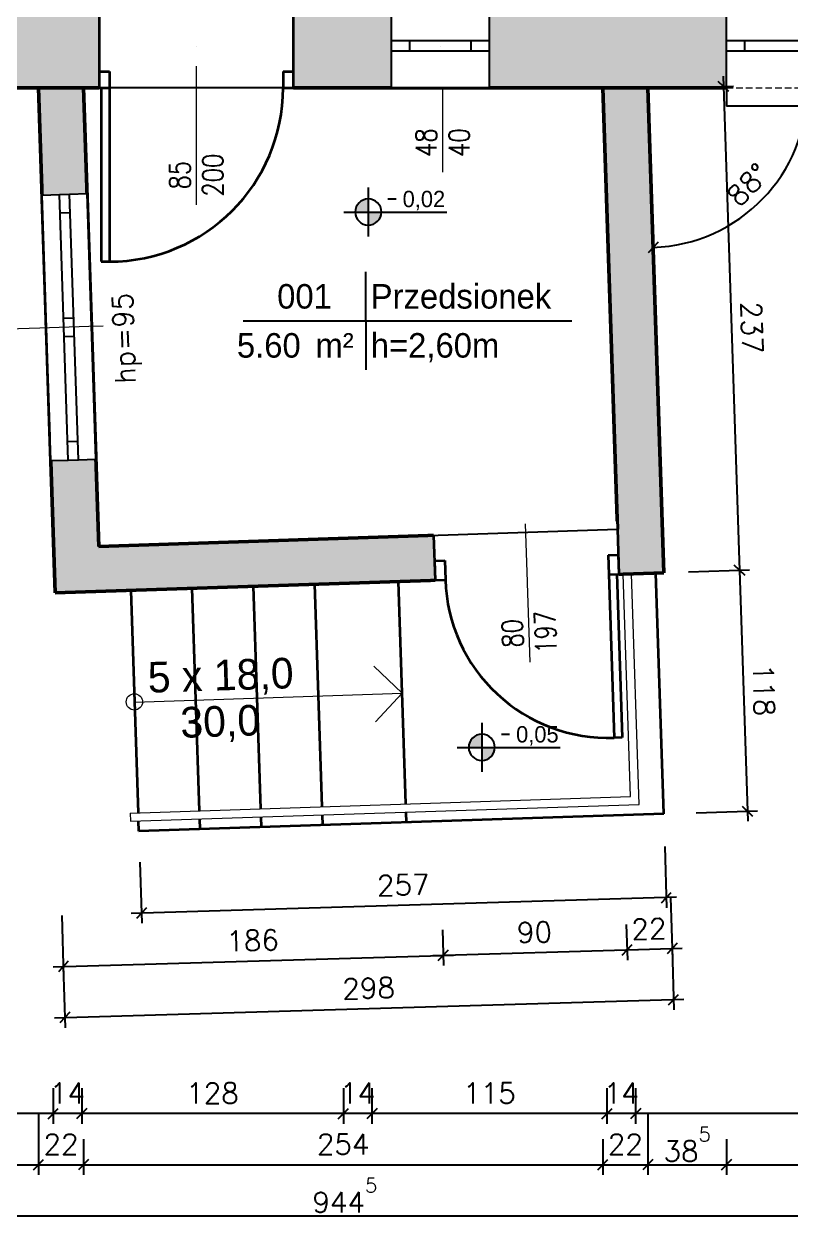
# Model space of a CAD drawing. Header units: centimetres. Extents: x -278 to 5400, y -923 to 511.
# Drawn here: x 1985 to 2360, y -850 to -262 of the extents above; entities that cross this region are included whole.
import ezdxf
from ezdxf.enums import TextEntityAlignment as Align

# ---------------------------------------------------------------- set-up
doc = ezdxf.new("R2010")
doc.units = ezdxf.units.CM
doc.header["$LTSCALE"] = 0.1
doc.linetypes.add('HIDDEN', pattern=[9.525, 6.35, -3.175])
for name, color, linetype, lineweight in [('2DA_ALW', 7, 'Continuous', 25), ('2DA_DETAL', 7, 'Continuous', 15), ('2DA_DIM_5', 7, 'Continuous', 5), ('2DA_DOOR', 7, 'Continuous', 35), ('2DA_HIDDE', 253, 'HIDDEN', 9), ('2DA_OPIS_STOLARKI', 113, 'Continuous', 9), ('2DA_PARAPET', 153, 'Continuous', 9), ('2DA_POMIESZCZENIA', 7, 'Continuous', 25), ('2DA_STRS', 131, 'Continuous', 35), ('2DA_WAL_ISTN', 31, 'Continuous', 50), ('2DA_WIN', 7, 'Continuous', 25), ('_A_AK_widok-b.cienka', 59, 'Continuous', 0), ('CP_DOORON', 253, 'Continuous', 35), ('CP_DOORSILL', 252, 'Continuous', 25), ('CP_TEXTNORM', 7, 'Continuous', 9)]:
    doc.layers.add(name, color=color, linetype=linetype, lineweight=lineweight)
doc.layers.add('2DA_ROOM', color=1, linetype='Continuous', plot=False)
doc.layers.add('_A_AK_hatch_sciany', color=8, linetype='Continuous', lineweight=5, transparency=0.5)
doc.layers.add('CP_UCSSPEC', color=2, linetype='Continuous')
doc.layers.add('CP_WIPEOUT', color=255, linetype='Continuous')
doc.layers.get('CP_UCSSPEC').off()
doc.styles.add('CP_ATTR', font='ROMANS.SHX')
doc.styles.add('CP_ISOTXT', font='cp_isocp.shx')
doc.styles.add('CP_TXT', font='ROMANS.SHX')
doc.dimstyles.new('CP_ADIM_CM_CM_50', dxfattribs={"dimscale": 5, "dimtxt": 3, "dimasz": 1.5, "dimexe": 1.5, "dimexo": 0, "dimgap": 1.5, "dimtad": 1, "dimtxsty": 'CP_TXT', "dimblk": 'OBLIQUE', "dimcen": 2.5, "dimdle": 1.5, "dimadec": 0, "dimazin": 0, "dimtfac": 1, "dimtix": 1, "dimtmove": 2, "dimatfit": 3, "dimfxl": 1, "dimtvp": 1.5, "dimarcsym": 0})

# ---------------------------------------------------------------- blocks, each defined once
blk = doc.blocks.new('cp_ucs2d')
at = {"layer": 'Defpoints'}
blk.add_line((0, 0), (0, 0), dxfattribs=at)
blk.add_point((0, 0), dxfattribs=at)
blk = doc.blocks.new('2arch_d254a24000anbn_d0rwz')
blk.add_wipeout([(-73, 50), (-73, 41), (-73, 41), (-73, 23), (-73, 23), (-73, 18), (-73, 0), (-79, 0), (-79, -15), (79, -15), (79, 0), (73, 0), (73, 18), (73, 23), (73, 23), (73, 41), (73, 41), (73, 50)]).dxf.layer = 'CP_WIPEOUT'
for p, q in [((-73, 41), (-73, 50)), ((-73, 50), (73, 50)), ((73, 41), (73, 50)), ((-73, 41), (-73, 23)), ((-73, 41), (-73, 41)), ((73, 41), (73, 41)), ((73, 41), (73, 23)), ((-73, 23), (73, 23)), ((-73, 23), (-73, 18)), ((-73, 18), (73, 18)), ((-73, 18), (-73, 0)), ((-64, 23), (-64, 18)), ((-4.5, 23), (-4.5, 18)), ((4.5, 23), (4.5, 18)), ((64, 23), (64, 18)), ((73, 23), (73, 18)), ((73, 18), (73, 0)), ((-79, 0), (-73, 0)), ((-79, -15), (-79, 0)), ((79, 0), (73, 0)), ((79, -15), (79, 0)), ((-79, -15), (79, -15))]:
    blk.add_line(p, q)
at = {"layer": '2DA_HIDDE', "ltscale": 5}
for p, q in [((73, 41), (-73, 41)), ((-73, 0), (73, 0))]:
    blk.add_line(p, q, dxfattribs=at)
at = {"layer": 'CP_UCSSPEC'}
blk.add_blockref('cp_ucs2d', (0, 20.5), dxfattribs=at)
at = {"linetype": 'ByBlock', "style": 'CP_ATTR', "flags": 9}
for tag, p in [('OTHER', (-0.17, -0.09)), ('CHARACTER', (-0.17, -0.09)), ('ORDER-NO', (-0.17, -0.09)), ('PRODUCT-TYPE', (-0.17, -0.09)), ('NUMBER', (-0.17, -0.09)), ('NAME', (-0.17, -0.09)), ('PRICE', (-0.16, -0.09)), ('WEIGHT', (-0.16, -0.09)), ('ARTICLE', (-0.16, -0.09)), ('PRODUCER', (-0.17, -0.09)), ('GROUP', (-0.16, -0.09))]:
    blk.add_attdef(tag, text='', height=0.00005, dxfattribs=at).set_placement(p, align=Align.MIDDLE_LEFT)
blk = doc.blocks.new('2da_aoz01a')
blk.add_line((0, 1.261), (0, -4.388))
at = {"linetype": 'ByBlock', "style": 'CP_ATTR', "width": 0.8, "flags": 8}
blk.add_attdef('HEIGHT', text='', height=0.85, rotation=270, dxfattribs=at).set_placement((-0.68, -3.183), align=Align.MIDDLE)
blk.add_attdef('WIDTH', text='', height=0.85, rotation=270, dxfattribs=at).set_placement((0.668, -3.183), align=Align.MIDDLE_CENTER)
blk = doc.blocks.new('2arch_d253s12000addn_56pt5k3')
blk.add_wipeout([(-24, 41), (-24, 41), (-24, 41), (-24, 23), (-24, 23), (-24, 18), (-24, 0), (-24, 0), (-24, 0), (24, 0), (24, 0), (24, 0), (24, 18), (24, 23), (24, 23), (24, 41), (24, 41), (24, 41)]).dxf.layer = 'CP_WIPEOUT'
for p, q in [((-24, 41), (-24, 41)), ((-24, 41), (24, 41)), ((-24, 41), (-24, 23)), ((-24, 41), (-24, 41)), ((24, 41), (24, 41)), ((24, 41), (24, 41)), ((24, 41), (24, 23)), ((-24, 23), (24, 23)), ((-24, 23), (-24, 18)), ((-24, 18), (24, 18)), ((-24, 18), (-24, 0)), ((-15, 23), (-15, 18)), ((15, 23), (15, 18)), ((24, 23), (24, 18)), ((24, 18), (24, 0)), ((-24, 0), (-24, 0)), ((-24, 0), (-24, 0)), ((-24, 0), (24, 0)), ((24, 0), (24, 0)), ((24, 0), (24, 0))]:
    blk.add_line(p, q)
at = {"layer": '2DA_HIDDE', "ltscale": 5}
for p, q in [((-24, 41), (0, 41)), ((24, 41), (0, 41)), ((-24, 0), (0, 0)), ((24, 0), (0, 0))]:
    blk.add_line(p, q, dxfattribs=at)
at = {"layer": 'CP_UCSSPEC'}
blk.add_blockref('cp_ucs2d', (0, 20.5), dxfattribs=at)
at = {"linetype": 'ByBlock', "style": 'CP_ATTR', "flags": 9}
for tag in ['OTHER', 'PRICE', 'WEIGHT', 'CHARACTER', 'ORDER-NO', 'PRODUCT-TYPE', 'ARTICLE', 'PRODUCER', 'NUMBER', 'GROUP', 'NAME']:
    blk.add_attdef(tag, text='', height=0.00005, dxfattribs=at).set_placement((0, 0), align=Align.MIDDLE_LEFT)
blk = doc.blocks.new('Parch_d0885_202b_zozk8p1')
at = {"layer": 'CP_DOORON'}
blk.add_line((-46.5, -85), (-42.5, -85), dxfattribs=at)
blk.add_wipeout([(-47.5, 45), (47.5, 45), (47.5, -4), (-47.5, -4)]).dxf.layer = 'CP_WIPEOUT'
for p, q in [((-47.5, 41), (-47.5, 0)), ((47.5, 41), (47.5, 0)), ((-47.5, 8), (-42.5, 8)), ((-47.5, 8), (-47.5, 0)), ((-42.5, 8), (-42.5, 0)), ((42.5, 8), (47.5, 8)), ((42.5, 8), (42.5, 0)), ((47.5, 8), (47.5, 0)), ((-47.5, 0), (-42.5, 0)), ((42.5, 0), (47.5, 0))]:
    blk.add_line(p, q)
for p, q in [((-46.5, 0), (-46.5, -85)), ((-42.5, 0), (-42.5, -85))]:
    blk.add_line(p, q, dxfattribs=at)
blk.add_arc((-42.5, 0), 85, 270, 0, dxfattribs=at)
at = {"layer": 'CP_DOORSILL'}
for p, q in [((-47.5, 41), (-47.5, 41)), ((47.5, 41), (47.5, 41)), ((-47.5, 0), (-47.5, 0)), ((47.5, 0), (47.5, 0))]:
    blk.add_line(p, q, dxfattribs=at)
at = {"layer": 'CP_UCSSPEC'}
blk.add_blockref('cp_ucs2d', (0, 20.5), dxfattribs=at)
at = {"linetype": 'ByBlock', "style": 'CP_ATTR', "flags": 9}
for tag in ['OTHER', 'PRICE', 'WEIGHT', 'CHARACTER', 'ORDER-NO', 'PRODUCT-TYPE', 'ARTICLE', 'PRODUCER', 'NUMBER', 'GROUP', 'NAME']:
    blk.add_attdef(tag, text='', height=0.00005, dxfattribs=at).set_placement((-0.19, -0.02), align=Align.MIDDLE_LEFT)
blk = doc.blocks.new('2da_aoz02a')
blk.add_line((0, -1.261), (0, 4.388))
at = {"linetype": 'ByBlock', "style": 'CP_ATTR', "width": 0.8, "flags": 8}
blk.add_attdef('HEIGHT', text='', height=0.85, rotation=270, dxfattribs=at).set_placement((-0.68, 3.183), align=Align.MIDDLE)
at = {"linetype": 'ByBlock', "style": 'CP_ATTR', "width": 0.8}
blk.add_attdef('WIDTH', text='', height=0.85, rotation=270, dxfattribs=at).set_placement((0.668, 3.183), align=Align.MIDDLE_CENTER)
blk = doc.blocks.new('Parch_d080_205a_fusdsxh')
at = {"layer": 'CP_DOORON'}
blk.add_line((44, -80), (40, -80), dxfattribs=at)
blk.add_wipeout([(-45, 26), (45, 26), (45, -4), (-45, -4)]).dxf.layer = 'CP_WIPEOUT'
for p, q in [((-45, 22), (-45, 0)), ((45, 22), (45, 0)), ((-45, 9.5), (-40, 9.5)), ((-45, 9.5), (-45, 0)), ((-40, 9.5), (-40, 0)), ((40, 9.5), (45, 9.5)), ((40, 9.5), (40, 0)), ((45, 9.5), (45, 0)), ((-45, 0), (-40, 0)), ((40, 0), (45, 0))]:
    blk.add_line(p, q)
for p, q in [((40, 0), (40, -80)), ((44, 0), (44, -80))]:
    blk.add_line(p, q, dxfattribs=at)
blk.add_arc((40, 0), 80, 180, 270, dxfattribs=at)
at = {"layer": 'CP_DOORSILL'}
for p, q in [((-45, 22), (-45, 22)), ((45, 22), (45, 22)), ((-45, 0), (-45, 0)), ((45, 0), (45, 0))]:
    blk.add_line(p, q, dxfattribs=at)
at = {"layer": 'CP_UCSSPEC'}
blk.add_blockref('cp_ucs2d', (0, 11), dxfattribs=at)
at = {"linetype": 'ByBlock', "style": 'CP_ATTR', "flags": 9}
for tag in ['OTHER', 'PRICE', 'WEIGHT', 'CHARACTER', 'ORDER-NO', 'PRODUCT-TYPE', 'ARTICLE', 'PRODUCER', 'NUMBER', 'GROUP', 'NAME']:
    blk.add_attdef(tag, text='', height=0.00005, dxfattribs=at).set_placement((-0.18, -0.02), align=Align.MIDDLE_LEFT)
blk = doc.blocks.new('2arch_d254a24000anbn_ztvu6uf')
blk.add_wipeout([(-65, 22), (-65, 22), (-65, 22), (-65, 13.5), (-65, 13.5), (-65, 8.5), (-65, 0), (-65, 0), (-65, 0), (65, 0), (65, 0), (65, 0), (65, 8.5), (65, 13.5), (65, 13.5), (65, 22), (65, 22), (65, 22)]).dxf.layer = 'CP_WIPEOUT'
for p, q in [((-65, 22), (-65, 22)), ((-65, 22), (65, 22)), ((-65, 22), (-65, 13.5)), ((-65, 22), (-65, 22)), ((65, 22), (65, 22)), ((65, 22), (65, 22)), ((65, 22), (65, 13.5)), ((-65, 13.5), (65, 13.5)), ((-65, 13.5), (-65, 8.5)), ((-56, 13.5), (-56, 8.5)), ((-4.5, 13.5), (-4.5, 8.5)), ((4.5, 13.5), (4.5, 8.5)), ((56, 13.5), (56, 8.5)), ((65, 13.5), (65, 8.5)), ((-65, 8.5), (65, 8.5)), ((-65, 8.5), (-65, 0)), ((65, 8.5), (65, 0)), ((-65, 0), (-65, 0)), ((-65, 0), (-65, 0)), ((-65, 0), (65, 0)), ((65, 0), (65, 0)), ((65, 0), (65, 0))]:
    blk.add_line(p, q)
at = {"layer": '2DA_HIDDE', "ltscale": 5}
for p, q in [((65, 22), (-65, 22)), ((-65, 0), (65, 0))]:
    blk.add_line(p, q, dxfattribs=at)
at = {"layer": 'CP_UCSSPEC'}
blk.add_blockref('cp_ucs2d', (0, 11), dxfattribs=at)
at = {"linetype": 'ByBlock', "style": 'CP_ATTR', "flags": 9}
for tag, p in [('OTHER', (-0.17, 0)), ('CHARACTER', (-0.17, 0)), ('ORDER-NO', (-0.17, 0)), ('PRODUCT-TYPE', (-0.17, 0)), ('NUMBER', (-0.17, 0)), ('NAME', (-0.17, 0)), ('PRICE', (-0.16, 0)), ('WEIGHT', (-0.16, 0)), ('ARTICLE', (-0.16, 0)), ('PRODUCER', (-0.17, 0)), ('GROUP', (-0.16, 0))]:
    blk.add_attdef(tag, text='', height=0.00005, dxfattribs=at).set_placement(p, align=Align.MIDDLE_LEFT)
blk = doc.blocks.new('2da_pok06c_6fduy4')
for p, q in [((0, 0), (0, 2)), ((-5, 0), (8.4, 0)), ((0, 0), (0, -0.5)), ((0, -0.5), (0, -2))]:
    blk.add_line(p, q)
at = {"linetype": 'ByBlock', "style": 'CP_ISOTXT'}
blk.add_attdef('NR', text='', height=1, dxfattribs=at).set_placement((-2.5, 1), align=Align.MIDDLE_CENTER)
blk.add_attdef('NAME', (0.2, 0.5), '', height=1, dxfattribs=at)
at = {"style": 'CP_ISOTXT', "flags": 1}
for tag, p in [('FLOOR_MAT', (-0.97, 0.229)), ('UNIT_AIR_IN', (-0.968, 0.395)), ('MAX_USERS', (-0.966, 0.186)), ('HEATING', (-0.947, 0.289)), ('AIR_IN', (-0.923, 0.346)), ('UNIT_HEATING', (-0.908, 0.46)), ('HEIGHT', (-0.697, 0.297)), ('AIR_OUT', (-0.672, 0.349)), ('TEMP', (-0.612, 0.229)), ('UNIT_AIR_OUT', (-0.607, 0.397)), ('UNIT_MAX_USERS', (-0.58, 0.188)), ('UNIT_LUX', (-0.568, 0.431)), ('UNIT_HEIGHT', (-0.522, 0.455)), ('LUX', (-0.45, 0.3)), ('UNIT_TEMP', (-0.431, 0.229))]:
    blk.add_attdef(tag, p, '', height=0.025, dxfattribs=at)
at = {"linetype": 'ByBlock', "style": 'CP_ISOTXT'}
for tag, p in [('TEXT02', (0.2, -0.5)), ('TEXT06', (0.2, -0.5)), ('0', (0.7, -0.5))]:
    blk.add_attdef(tag, text='', height=1, dxfattribs=at).set_placement(p, align=Align.TOP_LEFT)
blk.add_attdef('AREA', text='', height=1, dxfattribs=at).set_placement((-2.655, -1.5), align=Align.RIGHT)
blk.add_attdef('UNIT_AREA', text='', height=1, dxfattribs=at).set_placement((-2.053, -1), align=Align.MIDDLE_LEFT)
blk = doc.blocks.new('cpsar_sw_x003')
blk.add_line((-0.25, 0), (0.25, 0))
blk = doc.blocks.new('2da_wys13_fk9wgmj')
h = blk.add_hatch(color=256)
h.paths.add_polyline_path([(0, 0.8, 0.414214), (-0.8, 0), (0, 0)])
h.paths.add_polyline_path([(0.8, 0), (0, 0), (0, -0.8, 0.414214)])
for p, q in [((0, 1.5), (0, -1.5)), ((-1.5, 0), (4.8, 0))]:
    blk.add_line(p, q)
for start, end in [(90, 180), (0, 90), (180, 270), (270, 0)]:
    blk.add_arc((0, 0), 0.8, start, end)
blk.add_blockref('cpsar_sw_x003', (1.45, 0.8))
at = {"linetype": 'ByBlock', "style": 'CP_ISOTXT'}
for tag, p in [('VAL', (2.1, 0.3)), ('MARK', (2.1, -1.3))]:
    blk.add_attdef(tag, p, '', height=1, dxfattribs=at)
blk = doc.blocks.new('_Oblique')
at = {"color": 0, "linetype": 'ByBlock', "lineweight": -2}
blk.add_line((-0.5, -0.5), (0.5, 0.5), dxfattribs=at)
blk = doc.blocks.new('*D524')
at = {"layer": '2DA_DIM_5', "color": 0, "lineweight": -2}
for p, q in [((1669.74, -820), (1669.74, -850)), ((2614.24, -820), (2614.24, -850)), ((1664.74, -845), (2619.24, -845))]:
    blk.add_line(p, q, dxfattribs=at)
at = {"layer": 'Defpoints', "color": 0}
for p in [(1669.74, -820), (2614.24, -820), (2614.24, -845)]:
    blk.add_point(p, dxfattribs=at)
at = {"layer": '2DA_DIM_5', "color": 0, "lineweight": -2, "xscale": 5, "yscale": 5, "zscale": 5, "rotation": 180}
blk.add_blockref('_Oblique', (1669.74, -845), dxfattribs=at)
at = {"layer": '2DA_DIM_5', "color": 0, "lineweight": -2, "xscale": 5, "yscale": 5, "zscale": 5}
blk.add_blockref('_Oblique', (2614.24, -845), dxfattribs=at)
at = {"layer": '2DA_DIM_5', "color": 0, "insert": (2141.99, -835), "char_height": 10, "attachment_point": 5, "style": 'CP_TXT'}
blk.add_mtext('944{\\A1;{\\H0.7x;\\S5^ ;}}', dxfattribs=at)
blk = doc.blocks.new('*D527')
at = {"layer": '2DA_DIM_5', "color": 0, "lineweight": -2}
for p, q in [((1942.74, -807.5), (1942.74, -825)), ((1992.08, -807.5), (1992.08, -825)), ((1937.74, -820), (1997.08, -820))]:
    blk.add_line(p, q, dxfattribs=at)
at = {"layer": 'Defpoints', "color": 0}
for p in [(1942.74, -807.5), (1992.08, -807.5), (1992.08, -820)]:
    blk.add_point(p, dxfattribs=at)
at = {"layer": '2DA_DIM_5', "color": 0, "lineweight": -2, "xscale": 5, "yscale": 5, "zscale": 5, "rotation": 180}
blk.add_blockref('_Oblique', (1942.74, -820), dxfattribs=at)
at = {"layer": '2DA_DIM_5', "color": 0, "lineweight": -2, "xscale": 5, "yscale": 5, "zscale": 5}
blk.add_blockref('_Oblique', (1992.08, -820), dxfattribs=at)
at = {"layer": '2DA_DIM_5', "color": 0, "insert": (1967.41, -810), "char_height": 10, "attachment_point": 5, "style": 'CP_TXT'}
blk.add_mtext('49{\\A1;{\\H0.7x;\\S5^ ;}}', dxfattribs=at)
blk = doc.blocks.new('*D528')
at = {"layer": '2DA_DIM_5', "color": 0, "lineweight": -2}
for p, q in [((2290.24, -807.5), (2290.24, -825)), ((2328.74, -807.5), (2328.74, -825)), ((2285.24, -820), (2333.74, -820))]:
    blk.add_line(p, q, dxfattribs=at)
at = {"layer": 'Defpoints', "color": 0}
for p in [(2290.24, -807.5), (2328.74, -807.5), (2328.74, -820)]:
    blk.add_point(p, dxfattribs=at)
at = {"layer": '2DA_DIM_5', "color": 0, "lineweight": -2, "xscale": 5, "yscale": 5, "zscale": 5, "rotation": 180}
blk.add_blockref('_Oblique', (2290.24, -820), dxfattribs=at)
at = {"layer": '2DA_DIM_5', "color": 0, "lineweight": -2, "xscale": 5, "yscale": 5, "zscale": 5}
blk.add_blockref('_Oblique', (2328.74, -820), dxfattribs=at)
at = {"layer": '2DA_DIM_5', "color": 0, "insert": (2309.49, -810), "char_height": 10, "attachment_point": 5, "style": 'CP_TXT'}
blk.add_mtext('38{\\A1;{\\H0.7x;\\S5^ ;}}', dxfattribs=at)
blk = doc.blocks.new('*D529')
at = {"layer": '2DA_DIM_5', "color": 0, "lineweight": -2}
for p, q in [((2328.74, -807.5), (2328.74, -825)), ((2474.74, -807.5), (2474.74, -825)), ((2323.74, -820), (2479.74, -820))]:
    blk.add_line(p, q, dxfattribs=at)
at = {"layer": 'Defpoints', "color": 0}
for p in [(2328.74, -807.5), (2474.74, -807.5), (2474.74, -820)]:
    blk.add_point(p, dxfattribs=at)
at = {"layer": '2DA_DIM_5', "color": 0, "lineweight": -2, "xscale": 5, "yscale": 5, "zscale": 5, "rotation": 180}
blk.add_blockref('_Oblique', (2328.74, -820), dxfattribs=at)
at = {"layer": '2DA_DIM_5', "color": 0, "lineweight": -2, "xscale": 5, "yscale": 5, "zscale": 5}
blk.add_blockref('_Oblique', (2474.74, -820), dxfattribs=at)
at = {"layer": '2DA_DIM_5', "color": 0, "insert": (2401.74, -810), "char_height": 10, "attachment_point": 5, "style": 'CP_TXT'}
blk.add_mtext('146', dxfattribs=at)
blk = doc.blocks.new('*D532')
at = {"layer": '2DA_DIM_5', "color": 0, "lineweight": -2}
for p, q in [((2284.24, -782.5), (2284.24, -800)), ((2572.24, -782.5), (2572.24, -800)), ((2577.24, -795), (2279.24, -795))]:
    blk.add_line(p, q, dxfattribs=at)
at = {"layer": 'Defpoints', "color": 0}
for p in [(2284.24, -782.5), (2572.24, -782.5), (2284.24, -795)]:
    blk.add_point(p, dxfattribs=at)
at = {"layer": '2DA_DIM_5', "color": 0, "lineweight": -2, "xscale": 5, "yscale": 5, "zscale": 5, "rotation": 180}
blk.add_blockref('_Oblique', (2284.24, -795), dxfattribs=at)
at = {"layer": '2DA_DIM_5', "color": 0, "lineweight": -2, "xscale": 5, "yscale": 5, "zscale": 5}
blk.add_blockref('_Oblique', (2572.24, -795), dxfattribs=at)
at = {"layer": '2DA_DIM_5', "color": 0, "insert": (2428.24, -785), "char_height": 10, "attachment_point": 5, "style": 'CP_TXT'}
blk.add_mtext('288', dxfattribs=at)
blk = doc.blocks.new('*D533')
at = {"layer": '2DA_DIM_5', "color": 0, "lineweight": -2}
for p, q in [((2270.24, -782.5), (2270.24, -800)), ((2284.24, -782.5), (2284.24, -800)), ((2289.24, -795), (2265.24, -795))]:
    blk.add_line(p, q, dxfattribs=at)
at = {"layer": 'Defpoints', "color": 0}
for p in [(2270.24, -782.5), (2284.24, -782.5), (2270.24, -795)]:
    blk.add_point(p, dxfattribs=at)
at = {"layer": '2DA_DIM_5', "color": 0, "lineweight": -2, "xscale": 5, "yscale": 5, "zscale": 5}
blk.add_blockref('_Oblique', (2270.24, -795), dxfattribs=at)
at = {"layer": '2DA_DIM_5', "color": 0, "lineweight": -2, "xscale": 5, "yscale": 5, "zscale": 5, "rotation": 180}
blk.add_blockref('_Oblique', (2284.24, -795), dxfattribs=at)
at = {"layer": '2DA_DIM_5', "color": 0, "insert": (2277.24, -785), "char_height": 10, "attachment_point": 5, "style": 'CP_TXT'}
blk.add_mtext('14', dxfattribs=at)
blk = doc.blocks.new('*D534')
at = {"layer": '2DA_DIM_5', "color": 0, "lineweight": -2}
for p, q in [((2155.24, -782.5), (2155.24, -800)), ((2270.24, -782.5), (2270.24, -800)), ((2275.24, -795), (2150.24, -795))]:
    blk.add_line(p, q, dxfattribs=at)
at = {"layer": 'Defpoints', "color": 0}
for p in [(2155.24, -782.5), (2270.24, -782.5), (2155.24, -795)]:
    blk.add_point(p, dxfattribs=at)
at = {"layer": '2DA_DIM_5', "color": 0, "lineweight": -2, "xscale": 5, "yscale": 5, "zscale": 5, "rotation": 180}
blk.add_blockref('_Oblique', (2155.24, -795), dxfattribs=at)
at = {"layer": '2DA_DIM_5', "color": 0, "lineweight": -2, "xscale": 5, "yscale": 5, "zscale": 5}
blk.add_blockref('_Oblique', (2270.24, -795), dxfattribs=at)
at = {"layer": '2DA_DIM_5', "color": 0, "insert": (2212.74, -785), "char_height": 10, "attachment_point": 5, "style": 'CP_TXT'}
blk.add_mtext('115', dxfattribs=at)
blk = doc.blocks.new('*D535')
at = {"layer": '2DA_DIM_5', "color": 0, "lineweight": -2}
for p, q in [((2141.24, -782.5), (2141.24, -800)), ((2155.24, -782.5), (2155.24, -800)), ((2160.24, -795), (2136.24, -795))]:
    blk.add_line(p, q, dxfattribs=at)
at = {"layer": 'Defpoints', "color": 0}
for p in [(2141.24, -782.5), (2155.24, -782.5), (2141.24, -795)]:
    blk.add_point(p, dxfattribs=at)
at = {"layer": '2DA_DIM_5', "color": 0, "lineweight": -2, "xscale": 5, "yscale": 5, "zscale": 5}
blk.add_blockref('_Oblique', (2141.24, -795), dxfattribs=at)
at = {"layer": '2DA_DIM_5', "color": 0, "lineweight": -2, "xscale": 5, "yscale": 5, "zscale": 5, "rotation": 180}
blk.add_blockref('_Oblique', (2155.24, -795), dxfattribs=at)
at = {"layer": '2DA_DIM_5', "color": 0, "insert": (2148.24, -785), "char_height": 10, "attachment_point": 5, "style": 'CP_TXT'}
blk.add_mtext('14', dxfattribs=at)
blk = doc.blocks.new('*D536')
at = {"layer": '2DA_DIM_5', "color": 0, "lineweight": -2}
for p, q in [((2013.24, -782.5), (2013.24, -800)), ((2141.24, -782.5), (2141.24, -800)), ((2146.24, -795), (2008.24, -795))]:
    blk.add_line(p, q, dxfattribs=at)
at = {"layer": 'Defpoints', "color": 0}
for p in [(2013.24, -782.5), (2141.24, -782.5), (2013.24, -795)]:
    blk.add_point(p, dxfattribs=at)
at = {"layer": '2DA_DIM_5', "color": 0, "lineweight": -2, "xscale": 5, "yscale": 5, "zscale": 5, "rotation": 180}
blk.add_blockref('_Oblique', (2013.24, -795), dxfattribs=at)
at = {"layer": '2DA_DIM_5', "color": 0, "lineweight": -2, "xscale": 5, "yscale": 5, "zscale": 5}
blk.add_blockref('_Oblique', (2141.24, -795), dxfattribs=at)
at = {"layer": '2DA_DIM_5', "color": 0, "insert": (2077.24, -785), "char_height": 10, "attachment_point": 5, "style": 'CP_TXT'}
blk.add_mtext('128', dxfattribs=at)
blk = doc.blocks.new('*D537')
at = {"layer": '2DA_DIM_5', "color": 0, "lineweight": -2}
for p, q in [((1999.24, -782.5), (1999.24, -800)), ((2013.24, -782.5), (2013.24, -800)), ((2018.24, -795), (1994.24, -795))]:
    blk.add_line(p, q, dxfattribs=at)
at = {"layer": 'Defpoints', "color": 0}
for p in [(1999.24, -782.5), (2013.24, -782.5), (1999.24, -795)]:
    blk.add_point(p, dxfattribs=at)
at = {"layer": '2DA_DIM_5', "color": 0, "lineweight": -2, "xscale": 5, "yscale": 5, "zscale": 5}
blk.add_blockref('_Oblique', (1999.24, -795), dxfattribs=at)
at = {"layer": '2DA_DIM_5', "color": 0, "lineweight": -2, "xscale": 5, "yscale": 5, "zscale": 5, "rotation": 180}
blk.add_blockref('_Oblique', (2013.24, -795), dxfattribs=at)
at = {"layer": '2DA_DIM_5', "color": 0, "insert": (2006.24, -785), "char_height": 10, "attachment_point": 5, "style": 'CP_TXT'}
blk.add_mtext('14', dxfattribs=at)
blk = doc.blocks.new('*D538')
at = {"layer": '2DA_DIM_5', "color": 0, "lineweight": -2}
for p, q in [((1711.24, -782.5), (1711.24, -800)), ((1999.24, -782.5), (1999.24, -800)), ((2004.24, -795), (1706.24, -795))]:
    blk.add_line(p, q, dxfattribs=at)
at = {"layer": 'Defpoints', "color": 0}
for p in [(1711.24, -782.5), (1999.24, -782.5), (1711.24, -795)]:
    blk.add_point(p, dxfattribs=at)
at = {"layer": '2DA_DIM_5', "color": 0, "lineweight": -2, "xscale": 5, "yscale": 5, "zscale": 5, "rotation": 180}
blk.add_blockref('_Oblique', (1711.24, -795), dxfattribs=at)
at = {"layer": '2DA_DIM_5', "color": 0, "lineweight": -2, "xscale": 5, "yscale": 5, "zscale": 5}
blk.add_blockref('_Oblique', (1999.24, -795), dxfattribs=at)
at = {"layer": '2DA_DIM_5', "color": 0, "insert": (1855.24, -785), "char_height": 10, "attachment_point": 5, "style": 'CP_TXT'}
blk.add_mtext('288', dxfattribs=at)
blk = doc.blocks.new('*D540')
at = {"layer": '2DA_DIM_5', "color": 0, "lineweight": -2}
for p, q in [((1992.08, -795), (1992.08, -825)), ((2014.09, -807.5), (2014.09, -825)), ((1987.08, -820), (2019.09, -820))]:
    blk.add_line(p, q, dxfattribs=at)
at = {"layer": 'Defpoints', "color": 0}
for p in [(1992.08, -795), (2014.09, -807.5), (2014.09, -820)]:
    blk.add_point(p, dxfattribs=at)
at = {"layer": '2DA_DIM_5', "color": 0, "lineweight": -2, "xscale": 5, "yscale": 5, "zscale": 5}
blk.add_blockref('_Oblique', (1992.08, -820), dxfattribs=at)
at = {"layer": '2DA_DIM_5', "color": 0, "lineweight": -2, "xscale": 5, "yscale": 5, "zscale": 5, "rotation": 180}
blk.add_blockref('_Oblique', (2014.09, -820), dxfattribs=at)
at = {"layer": '2DA_DIM_5', "color": 0, "insert": (2003.09, -810), "char_height": 10, "attachment_point": 5, "style": 'CP_TXT'}
blk.add_mtext('22', dxfattribs=at)
blk = doc.blocks.new('*D541')
at = {"layer": '2DA_DIM_5', "color": 0, "lineweight": -2}
for p, q in [((2014.09, -807.5), (2014.09, -825)), ((2268.23, -807.5), (2268.23, -825)), ((2009.09, -820), (2273.23, -820))]:
    blk.add_line(p, q, dxfattribs=at)
at = {"layer": 'Defpoints', "color": 0}
for p in [(2014.09, -807.5), (2268.23, -807.5), (2268.23, -820)]:
    blk.add_point(p, dxfattribs=at)
at = {"layer": '2DA_DIM_5', "color": 0, "lineweight": -2, "xscale": 5, "yscale": 5, "zscale": 5, "rotation": 180}
blk.add_blockref('_Oblique', (2014.09, -820), dxfattribs=at)
at = {"layer": '2DA_DIM_5', "color": 0, "lineweight": -2, "xscale": 5, "yscale": 5, "zscale": 5}
blk.add_blockref('_Oblique', (2268.23, -820), dxfattribs=at)
at = {"layer": '2DA_DIM_5', "color": 0, "insert": (2141.16, -810), "char_height": 10, "attachment_point": 5, "style": 'CP_TXT'}
blk.add_mtext('254', dxfattribs=at)
blk = doc.blocks.new('*D542')
at = {"layer": '2DA_DIM_5', "color": 0, "lineweight": -2}
for p, q in [((2290.24, -795), (2290.24, -825)), ((2268.23, -807.5), (2268.23, -825)), ((2263.23, -820), (2295.24, -820))]:
    blk.add_line(p, q, dxfattribs=at)
at = {"layer": 'Defpoints', "color": 0}
for p in [(2290.24, -795), (2268.23, -807.5), (2290.24, -820)]:
    blk.add_point(p, dxfattribs=at)
at = {"layer": '2DA_DIM_5', "color": 0, "lineweight": -2, "xscale": 5, "yscale": 5, "zscale": 5}
blk.add_blockref('_Oblique', (2268.23, -820), dxfattribs=at)
at = {"layer": '2DA_DIM_5', "color": 0, "lineweight": -2, "xscale": 5, "yscale": 5, "zscale": 5, "rotation": 180}
blk.add_blockref('_Oblique', (2290.24, -820), dxfattribs=at)
at = {"layer": '2DA_DIM_5', "color": 0, "insert": (2279.24, -810), "char_height": 10, "attachment_point": 5, "style": 'CP_TXT'}
blk.add_mtext('22', dxfattribs=at)
blk = doc.blocks.new('*D543')
at = {"layer": '2DA_DIM_5', "color": 0, "lineweight": -2}
for p, q in [((2327.05, -287.28), (2335.21, -534.06)), ((2302.23, -293.1), (2332.22, -292.11)), ((2310.06, -529.89), (2340.04, -528.9))]:
    blk.add_line(p, q, dxfattribs=at)
at = {"layer": 'Defpoints', "color": 0}
for p in [(2302.23, -293.1), (2335.05, -529.06), (2310.06, -529.89)]:
    blk.add_point(p, dxfattribs=at)
at = {"layer": '2DA_DIM_5', "color": 0, "lineweight": -2, "xscale": 5, "yscale": 5, "zscale": 5}
for p, rotation in [((2327.22, -292.27), 91.89338584574604), ((2335.05, -529.06), 271.893385845746)]:
    blk.add_blockref('_Oblique', p, dxfattribs=dict(at, rotation=rotation))
at = {"layer": '2DA_DIM_5', "color": 0, "insert": (2341.13, -410.34), "char_height": 10, "attachment_point": 5, "rotation": 271.89339, "style": 'CP_TXT'}
blk.add_mtext('237', dxfattribs=at)
blk = doc.blocks.new('*D548')
at = {"layer": '2DA_DIM_5', "color": 0, "lineweight": -2}
for p, q in [((2302.09, -714.23), (2302.98, -744.22)), ((2004.22, -723), (2005.11, -752.99)), ((1999.96, -748.14), (2307.83, -739.07))]:
    blk.add_line(p, q, dxfattribs=at)
at = {"layer": 'Defpoints', "color": 0}
for p in [(2302.09, -714.23), (2004.22, -723), (2302.83, -739.22)]:
    blk.add_point(p, dxfattribs=at)
at = {"layer": '2DA_DIM_5', "color": 0, "lineweight": -2, "xscale": 5, "yscale": 5, "zscale": 5}
for p, rotation in [((2302.83, -739.22), 1.687367062002009), ((2004.96, -747.99), 181.687367062002)]:
    blk.add_blockref('_Oblique', p, dxfattribs=dict(at, rotation=rotation))
at = {"layer": '2DA_DIM_5', "color": 0, "insert": (2153.6, -733.61), "char_height": 10, "attachment_point": 5, "rotation": 1.68737, "style": 'CP_TXT'}
blk.add_mtext('298', dxfattribs=at)
blk = doc.blocks.new('*D549')
at = {"layer": '2DA_DIM_5', "color": 0, "lineweight": -2}
for p, q in [((2003.49, -698.01), (2004.37, -728)), ((2189.69, -705.03), (2190.21, -722.53)), ((1999.23, -723.15), (2195.06, -717.38))]:
    blk.add_line(p, q, dxfattribs=at)
at = {"layer": 'Defpoints', "color": 0}
for p in [(2003.49, -698.01), (2189.69, -705.03), (2190.06, -717.53)]:
    blk.add_point(p, dxfattribs=at)
at = {"layer": '2DA_DIM_5', "color": 0, "lineweight": -2, "xscale": 5, "yscale": 5, "zscale": 5}
for p, rotation in [((2190.06, -717.53), 1.687367062001991), ((2004.22, -723), 181.687367062002)]:
    blk.add_blockref('_Oblique', p, dxfattribs=dict(at, rotation=rotation))
at = {"layer": '2DA_DIM_5', "color": 0, "insert": (2096.85, -710.27), "char_height": 10, "attachment_point": 5, "rotation": 1.68737, "style": 'CP_TXT'}
blk.add_mtext('186', dxfattribs=at)
blk = doc.blocks.new('*D550')
at = {"layer": '2DA_DIM_5', "color": 0, "lineweight": -2}
for p, q in [((2189.69, -705.03), (2190.21, -722.53)), ((2279.69, -702.38), (2280.21, -719.88)), ((2185.06, -717.68), (2285.06, -714.73))]:
    blk.add_line(p, q, dxfattribs=at)
at = {"layer": 'Defpoints', "color": 0}
for p in [(2189.69, -705.03), (2279.69, -702.38), (2280.06, -714.88)]:
    blk.add_point(p, dxfattribs=at)
at = {"layer": '2DA_DIM_5', "color": 0, "lineweight": -2, "xscale": 5, "yscale": 5, "zscale": 5}
for p, rotation in [((2190.06, -717.53), 181.687367062002), ((2280.06, -714.88), 1.687367062001975)]:
    blk.add_blockref('_Oblique', p, dxfattribs=dict(at, rotation=rotation))
at = {"layer": '2DA_DIM_5', "color": 0, "insert": (2234.77, -706.21), "char_height": 10, "attachment_point": 5, "rotation": 1.68737, "style": 'CP_TXT'}
blk.add_mtext('90', dxfattribs=at)
blk = doc.blocks.new('*D551')
at = {"layer": '2DA_DIM_5', "color": 0, "lineweight": -2}
for p, q in [((2301.36, -689.24), (2302.24, -719.23)), ((2279.69, -702.38), (2280.21, -719.88)), ((2275.06, -715.03), (2307.09, -714.08))]:
    blk.add_line(p, q, dxfattribs=at)
at = {"layer": 'Defpoints', "color": 0}
for p in [(2301.36, -689.24), (2279.69, -702.38), (2302.09, -714.23)]:
    blk.add_point(p, dxfattribs=at)
at = {"layer": '2DA_DIM_5', "color": 0, "lineweight": -2, "xscale": 5, "yscale": 5, "zscale": 5}
for p, rotation in [((2302.09, -714.23), 181.6873670620021), ((2280.06, -714.88), 1.687367062002057)]:
    blk.add_blockref('_Oblique', p, dxfattribs=dict(at, rotation=rotation))
at = {"layer": '2DA_DIM_5', "color": 0, "insert": (2290.78, -704.56), "char_height": 10, "attachment_point": 5, "rotation": 1.68737, "style": 'CP_TXT'}
blk.add_mtext('22', dxfattribs=at)
blk = doc.blocks.new('*D552')
at = {"layer": '2DA_DIM_5', "color": 0, "lineweight": -2}
for p, q in [((2298.56, -664.31), (2299.44, -694.3)), ((2041.68, -671.88), (2042.57, -701.87)), ((2304.29, -689.15), (2037.42, -697.02))]:
    blk.add_line(p, q, dxfattribs=at)
at = {"layer": 'Defpoints', "color": 0}
for p in [(2298.56, -664.31), (2041.68, -671.88), (2042.42, -696.87)]:
    blk.add_point(p, dxfattribs=at)
at = {"layer": '2DA_DIM_5', "color": 0, "lineweight": -2, "xscale": 5, "yscale": 5, "zscale": 5}
for p, rotation in [((2299.3, -689.3), 1.687367062001999), ((2042.42, -696.87), 181.687367062002)]:
    blk.add_blockref('_Oblique', p, dxfattribs=dict(at, rotation=rotation))
at = {"layer": '2DA_DIM_5', "color": 0, "insert": (2170.56, -683.09), "char_height": 10, "attachment_point": 5, "rotation": 1.68737, "style": 'CP_TXT'}
blk.add_mtext('257', dxfattribs=at)
blk = doc.blocks.new('*D553')
at = {"layer": '2DA_DIM_5', "color": 0, "lineweight": -2}
for p, q in [((2310.06, -529.89), (2340.04, -528.9)), ((2334.88, -524.07), (2339.11, -651.93)), ((2313.96, -647.76), (2343.94, -646.77))]:
    blk.add_line(p, q, dxfattribs=at)
at = {"layer": 'Defpoints', "color": 0}
for p in [(2310.06, -529.89), (2338.94, -646.94), (2313.96, -647.76)]:
    blk.add_point(p, dxfattribs=at)
at = {"layer": '2DA_DIM_5', "color": 0, "lineweight": -2, "xscale": 5, "yscale": 5, "zscale": 5}
for p, rotation in [((2335.05, -529.06), 91.89338584574602), ((2338.94, -646.94), 271.893385845746)]:
    blk.add_blockref('_Oblique', p, dxfattribs=dict(at, rotation=rotation))
at = {"layer": '2DA_DIM_5', "color": 0, "insert": (2346.99, -587.67), "char_height": 10, "attachment_point": 5, "rotation": 271.89339, "style": 'CP_TXT'}
blk.add_mtext('118', dxfattribs=at)
blk = doc.blocks.new('*D554')
at = {"layer": '2DA_DIM_5', "color": 0, "lineweight": -2}
blk.add_arc((2290.24, -293), 78.12, 271.89339, 0, dxfattribs=at)
at = {"layer": 'Defpoints', "color": 0}
for p in [(1669.74, -293), (2290.24, -293), (2614.24, -293), (2330.78, -359.78), (2298.09, -530.29)]:
    blk.add_point(p, dxfattribs=at)
at = {"layer": '2DA_DIM_5', "color": 0, "lineweight": -2, "xscale": 5, "yscale": 5, "zscale": 5}
for p, rotation in [((2368.36, -293), 90), ((2292.82, -371.08), 181.8933858457463)]:
    blk.add_blockref('_Oblique', p, dxfattribs=dict(at, rotation=rotation))
at = {"layer": '2DA_DIM_5', "color": 0, "insert": (2339.2, -340.37), "char_height": 10, "attachment_point": 5, "rotation": 45.94669, "style": 'CP_TXT'}
blk.add_mtext('88%%d', dxfattribs=at)

msp = doc.modelspace()

# ---------------------------------------------------------------- hatches: boundary and pattern name
at = {"layer": '_A_AK_hatch_sciany'}
h = msp.add_hatch(color=256, dxfattribs=at)
h.paths.add_polyline_path([(2212.743, -275), (2212.743, -293), (2328.742, -293), (2328.742, -275), (2328.742, -270), (2328.742, -252), (2322.742, -252), (2284.242, -252), (2284.242, -111), (2279.742, -111), (2270.242, -111), (2266.242, -111), (2235.243, -111), (2235.243, -120.5), (2235.243, -125), (2270.242, -125), (2270.242, -252), (2212.743, -252), (2212.743, -270)])
h.paths.add_polyline_path([(2141.243, -111), (2141.243, -252), (2116.743, -252), (2116.743, -285), (2116.743, -293), (2164.743, -293), (2164.743, -275), (2164.743, -270), (2164.743, -252), (2155.243, -252), (2155.243, -125), (2155.243, -120.5), (2155.243, -111)])
h.paths.add_polyline_path([(2021.743, -252), (2013.243, -252), (2013.243, -191), (2003.743, -191), (1999.243, -191), (1999.243, -252), (1942.742, -252), (1942.742, -270), (1942.742, -275), (1942.742, -293), (2021.743, -293), (2021.743, -285)])
h.paths.add_polyline_path([(1796.742, -252), (1711.243, -252), (1711.243, -180), (1711.243, -160), (1711.243, -140), (1711.243, -120), (1711.243, -100), (1711.243, -80), (1711.243, -53.05), (1684.243, -53.05), (1669.743, -53.05), (1669.743, -293), (1796.742, -293), (1796.742, -275), (1796.742, -270)])
h.paths.add_polyline_path([(1698.243, -62.966), (1698.243, -76.966), (1684.243, -76.966), (1684.243, -62.966)], flags=16)
h = msp.add_hatch(color=256, dxfattribs=at)
h.paths.add_polyline_path([(2275.24, -505.027), (2275.372, -509.025), (2275.785, -521.518), (2276.099, -531.013), (2298.087, -530.286), (2290.243, -293), (2268.231, -293)])
h.paths.add_polyline_path([(2006.606, -475.12), (1998.11, -475.401), (2000.25, -540.132), (2186.149, -533.987), (2185.835, -524.492), (2185.422, -511.999), (2021.511, -517.417), (2020.098, -474.674), (2011.603, -474.955)])
h.paths.add_polyline_path([(2007.308, -345.026), (2015.803, -344.745), (2014.092, -293), (1992.08, -293), (1993.815, -345.472), (2002.31, -345.191)])

# ---------------------------------------------------------------- linework, layer by layer
at = {"layer": '2DA_DETAL'}
for p, q in [((2170.096, -589.152), (2156.117, -576.085)), ((2039, -593.635), (2170.101, -589.301)), ((2170.101, -589.301), (2157.015, -603.262))]:
    msp.add_line(p, q, dxfattribs=at)
msp.add_circle((2038.99, -593.486), 4, dxfattribs=at)
at = {"layer": '2DA_STRS'}
for p, q in [((2171.859, -643.454), (2168.26, -534.578)), ((2298.087, -648.286), (2294.191, -530.415)), ((2040.94, -647.782), (2037.34, -538.906)), ((2070.923, -646.791), (2067.324, -537.915)), ((2100.907, -645.8), (2097.308, -536.923)), ((2130.89, -644.808), (2127.291, -535.932)), ((2041.237, -656.777), (2041.072, -651.78)), ((2298.087, -648.286), (2041.237, -656.777)), ((2071.221, -655.786), (2071.055, -650.789)), ((2101.204, -654.795), (2101.039, -649.797)), ((2131.188, -653.803), (2131.023, -648.806)), ((2172.156, -652.449), (2171.991, -647.452))]:
    msp.add_line(p, q, dxfattribs=at)
at = {"layer": '2DA_WAL_ISTN'}
for p, q in [((1992.08, -293), (2000.25, -540.132)), ((2268.231, -293), (2275.372, -509.025)), ((2290.243, -293), (2298.087, -530.286)), ((2275.372, -509.025), (2021.511, -517.417)), ((2298.087, -530.286), (2000.25, -540.132))]:
    msp.add_line(p, q, dxfattribs=at)
msp.add_lwpolyline([(2614.243, 361), (1669.743, 361), (1669.743, -293), (2614.243, -293)], close=True, dxfattribs=at)
at = {"layer": '_A_AK_widok-b.cienka'}
for p, q in [((2285.929, -643.685), (2282.197, -530.811)), ((2036.932, -647.914), (2281.799, -639.82)), ((2037.065, -651.912), (2285.929, -643.685)), ((2036.932, -647.914), (2037.065, -651.912))]:
    msp.add_line(p, q, dxfattribs=at)

# ---------------------------------------------------------------- block references
at = {"layer": '2DA_ALW', "xscale": 8, "yscale": 8, "zscale": 8}
msp.add_blockref('2da_wys13_fk9wgmj', (2153.45, -353.753), dxfattribs=at).add_auto_attribs({'VAL': '0,02'})
at = {"layer": '2DA_OPIS_STOLARKI'}
ref = msp.add_blockref('2da_aoz01a', (2189.742, -281.591), dxfattribs=dict(at, xscale=-12, yscale=12, zscale=12))
ref.add_attrib('HEIGHT', '40', dxfattribs={"layer": '0', "linetype": 'ByBlock', "height": 10.2, "rotation": 90, "style": 'CP_ATTR', "width": 0.8, "flags": 8}).set_placement((2197.898, -319.788), align=Align.MIDDLE)
ref.add_attrib('WIDTH', '48', dxfattribs={"layer": '0', "linetype": 'ByBlock', "height": 10.2, "rotation": 90, "style": 'CP_ATTR', "width": 0.8, "flags": 8}).set_placement((2181.731, -319.788), align=Align.MIDDLE_CENTER)
at = {"layer": '2DA_POMIESZCZENIA', "xscale": 12, "yscale": 12, "zscale": 12}
msp.add_blockref('2da_pok06c_6fduy4', (2152.243, -407), dxfattribs=at).add_auto_attribs({'AREA': '5.60', 'NR': '001', 'NAME': 'Przedsionek', 'UNIT_AREA': 'm²', 'TEXT06': 'h=2,60m'})

# ---------------------------------------------------------------- texts
at = {"layer": '2DA_PARAPET', "style": 'CP_TXT'}
msp.add_text('hp=95', height=10, rotation=92, dxfattribs=at).set_placement((2039.569, -437.641))
at = {"layer": 'CP_TEXTNORM', "linetype": 'ByBlock', "style": 'CP_ISOTXT'}
for s, rotation, p in [('5 x 18,0', 1.7888, (2081.438, -587.892)), ('30,0', 1.893388, (2081.231, -610.461))]:
    msp.add_text(s, height=15, rotation=rotation, dxfattribs=at).set_placement(p, align=Align.CENTER)

# ---------------------------------------------------------------- dimensions: what is measured, and where the dimension line sits
at = {"layer": '2DA_DIM_5'}
for base, p1, p2, angle, text, picture, middle in [((2338.944, -646.936), (2310.061, -529.89), (2313.957, -647.762), 91.893386, '118', '*D553', (2346.99, -587.67)), ((2042.418, -696.868), (2298.559, -664.312), (2041.682, -671.879), 1.687367, '257', '*D552', (2170.562, -683.089)), ((2302.092, -714.229), (2279.694, -702.384), (2301.356, -689.24), 1.687367, '22', '*D551', (2290.783, -704.558)), ((2190.062, -717.53), (2003.487, -698.015), (2189.694, -705.035), 1.687367, '186', '*D549', (2096.848, -710.271)), ((2280.062, -714.878), (2189.694, -705.035), (2279.694, -702.384), 1.687367, '90', '*D550', (2234.768, -706.208)), ((2302.828, -739.218), (2004.223, -723.004), (2302.092, -714.229), 1.687367, '298', '*D548', (2153.599, -733.61))]:
    dim = msp.add_linear_dim(base=base, p1=p1, p2=p2, angle=angle, text=text, dimstyle='CP_ADIM_CM_CM_50', override={"dimtxt": 2, "dimasz": 1, "dimexe": 1, "dimgap": 1, "dimdle": 1, "dimtvp": 1}, dxfattribs=at)
    dim.commit()
    dim.dimension.update_dxf_attribs({"geometry": picture, "text_midpoint": middle})
for base, p1, p2, text, picture, middle in [((1711.243, -795), (1999.243, -782.5), (1711.243, -782.5), '288', '*D538', (1855.243, -785)), ((1999.243, -795), (2013.243, -782.5), (1999.243, -782.5), '14', '*D537', (2006.243, -785)), ((2013.243, -795), (2141.243, -782.5), (2013.243, -782.5), '128', '*D536', (2077.243, -785)), ((2141.243, -795), (2155.243, -782.5), (2141.243, -782.5), '14', '*D535', (2148.243, -785)), ((2155.243, -795), (2270.242, -782.5), (2155.243, -782.5), '115', '*D534', (2212.743, -785)), ((2270.242, -795), (2284.242, -782.5), (2270.242, -782.5), '14', '*D533', (2277.242, -785)), ((2284.242, -795), (2572.243, -782.5), (2284.242, -782.5), '288', '*D532', (2428.243, -785)), ((2014.092, -820), (1992.08, -795), (2014.092, -807.5), '22', '*D540', (2003.086, -810)), ((2290.243, -820), (2268.231, -807.5), (2290.243, -795), '22', '*D542', (2279.237, -810)), ((1992.08, -820), (1942.742, -807.5), (1992.08, -807.5), '49{\\A1;{\\H0.7x;\\S5^ ;}}', '*D527', (1967.411, -810)), ((2268.231, -820), (2014.092, -807.5), (2268.231, -807.5), '254', '*D541', (2141.162, -810)), ((2328.742, -820), (2290.243, -807.5), (2328.742, -807.5), '38{\\A1;{\\H0.7x;\\S5^ ;}}', '*D528', (2309.493, -810)), ((2474.742, -820), (2328.742, -807.5), (2474.742, -807.5), '146', '*D529', (2401.742, -810)), ((2614.243, -845), (1669.743, -820), (2614.243, -820), '944{\\A1;{\\H0.7x;\\S5^ ;}}', '*D524', (2141.993, -835))]:
    dim = msp.add_linear_dim(base=base, p1=p1, p2=p2, text=text, dimstyle='CP_ADIM_CM_CM_50', override={"dimtxt": 2, "dimasz": 1, "dimexe": 1, "dimgap": 1, "dimdle": 1, "dimtvp": 1}, dxfattribs=at)
    dim.commit()
    dim.dimension.update_dxf_attribs({"geometry": picture, "text_midpoint": middle})

# ---------------------------------------------------------------- next in the draw order: block references
at = {"layer": '2DA_DOOR'}
msp.add_blockref('Parch_d0885_202b_zozk8p1', (2069.243, -293), dxfattribs=at)
at = {"layer": '2DA_DOOR', "rotation": 1.893385845749001}
msp.add_blockref('Parch_d080_205a_fusdsxh', (2231.124, -532.5), dxfattribs=at)
at = {"layer": '2DA_WIN', "rotation": 180}
for name, p in [('2arch_d254a24000anbn_d0rwz', (2401.742, -252)), ('2arch_d253s12000addn_56pt5k3', (2188.743, -252))]:
    msp.add_blockref(name, p, dxfattribs=at)

# ---------------------------------------------------------------- next in the draw order: linework, layer by layer
at = {"layer": '2DA_WAL_ISTN'}
msp.add_line((2014.092, -293), (2021.511, -517.417), dxfattribs=at)
at = {"layer": '_A_AK_widok-b.cienka'}
msp.add_line((2281.799, -639.82), (2278.2, -530.944), dxfattribs=at)

# ---------------------------------------------------------------- next in the draw order: block references
at = {"layer": '2DA_ALW', "xscale": 8, "yscale": 8, "zscale": 8}
msp.add_blockref('2da_wys13_fk9wgmj', (2208.965, -615.759), dxfattribs=at).add_auto_attribs({'VAL': '0,05'})
at = {"layer": '2DA_OPIS_STOLARKI', "xscale": 12, "yscale": 12, "zscale": 12}
for p, rotation, values in [((2069.243, -297.5), 180, {'WIDTH': '85', 'HEIGHT': '200'}), ((2230.76, -521.506), 181.8933858457459, {'WIDTH': '80', 'HEIGHT': '197'})]:
    msp.add_blockref('2da_aoz02a', p, dxfattribs=dict(at, rotation=rotation)).add_auto_attribs(values)

# ---------------------------------------------------------------- next in the draw order: dimensions: what is measured, and where the dimension line sits
at = {"layer": '2DA_DIM_5'}
dim = msp.add_linear_dim(base=(2335.047, -529.064), p1=(2302.233, -293.099), p2=(2310.061, -529.89), angle=271.893386, text='237', dimstyle='CP_ADIM_CM_CM_50', override={"dimtxt": 2, "dimasz": 1, "dimexe": 1, "dimgap": 1, "dimdle": 1, "dimtvp": 1}, dxfattribs=at)
dim.commit()
dim.dimension.update_dxf_attribs({"geometry": '*D543', "text_midpoint": (2341.128, -410.338)})

# ---------------------------------------------------------------- next in the draw order: block references
at = {"layer": '2DA_WIN', "rotation": 91.89338584574598}
msp.add_blockref('2arch_d254a24000anbn_ztvu6uf', (2017.951, -409.71), dxfattribs=at)

# ---------------------------------------------------------------- next in the draw order: linework, layer by layer
at = {"layer": '2DA_ROOM'}
msp.add_lwpolyline([(2014.092, -293), (2021.511, -517.417), (2275.372, -509.025), (2268.231, -293)], close=True, dxfattribs=at)

# ---------------------------------------------------------------- next in the draw order: block references
at = {"layer": '2DA_OPIS_STOLARKI', "xscale": 12, "yscale": 12, "zscale": 12, "rotation": 91.89338584574598}
msp.add_blockref('2da_aoz02a', (2008.542, -410.021), dxfattribs=at).add_auto_attribs({'WIDTH': '130', 'HEIGHT': '123'})

# ---------------------------------------------------------------- next in the draw order: dimensions: what is measured, and where the dimension line sits
at = {"layer": '2DA_DIM_5'}
dim = msp.add_angular_dim_2l(base=(2330.785, -359.778), line1=((2290.243, -293), (2298.087, -530.286)), line2=((1669.743, -293), (2614.243, -293)), dimstyle='CP_ADIM_CM_CM_50', override={"dimtxt": 2, "dimasz": 1, "dimexe": 1, "dimgap": 1, "dimdle": 1, "dimtvp": 1}, dxfattribs=at)
dim.commit()
dim.dimension.update_dxf_attribs({"geometry": '*D554', "text_midpoint": (2339.202, -340.367)})

doc.saveas('drawing.dxf')
